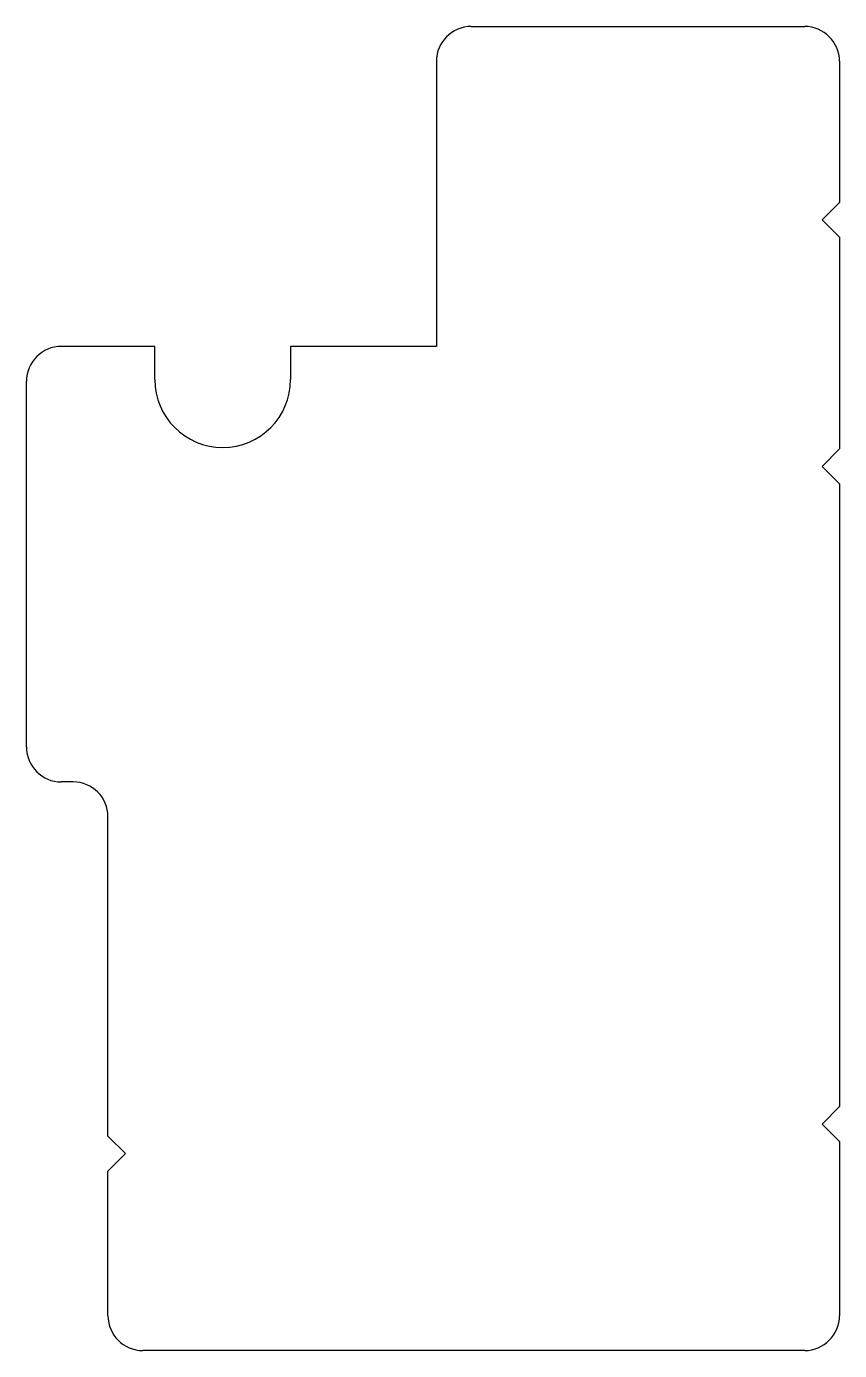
# Model space of a CAD drawing. Extents: x -28.2 to 18.5, y -38 to 38.
import ezdxf

# ---------------------------------------------------------------- set-up
doc = ezdxf.new("R2010")
doc.units = 0
doc.layers.add('MODELSKETCH_VISIBLE', color=7, linetype='CONTINUOUS')

msp = doc.modelspace()

# ---------------------------------------------------------------- linework, layer by layer
at = {"layer": 'MODELSKETCH_VISIBLE'}
for p, q in [((-2.644, 38), (16.5, 38)), ((-4.644, 36), (-4.644, 19.637)), ((18.5, 36), (18.5, 27.9)), ((18.5, 27.9), (17.5, 26.9)), ((18.5, 25.9), (17.5, 26.9)), ((18.5, 25.9), (18.5, 13.75)), ((-20.811, 19.637), (-26.178, 19.637)), ((-20.811, 17.737), (-20.811, 19.637)), ((-13.011, 19.637), (-13.011, 17.737)), ((-4.644, 19.637), (-13.011, 19.637)), ((-28.178, -3.363), (-28.178, 17.637)), ((18.5, 13.75), (17.5, 12.75)), ((18.5, 11.75), (17.5, 12.75)), ((18.5, 11.75), (18.5, -24)), ((-25.5, -5.363), (-26.178, -5.363)), ((-23.5, -25.7), (-23.5, -7.363)), ((18.5, -24), (17.5, -25)), ((17.5, -25), (18.5, -26)), ((-22.5, -26.7), (-23.5, -25.7)), ((18.5, -26), (18.5, -36)), ((-22.5, -26.7), (-23.5, -27.7)), ((-23.5, -36), (-23.5, -27.7)), ((16.5, -38), (-21.5, -38))]:
    msp.add_line(p, q, dxfattribs=at)
for centre, radius, start, end in [((-2.644, 36), 2, 90, 180), ((16.5, 36), 2, 0, 90), ((-26.178, 17.637), 2, 90, 180), ((-16.911, 17.737), 3.9, 180, 0), ((-26.178, -3.363), 2, 180, 270), ((-25.5, -7.363), 2, 0, 90), ((-21.5, -36), 2, 180, 270), ((16.5, -36), 2, 270, 0)]:
    msp.add_arc(centre, radius, start, end, dxfattribs=at)

doc.saveas('drawing.dxf')
